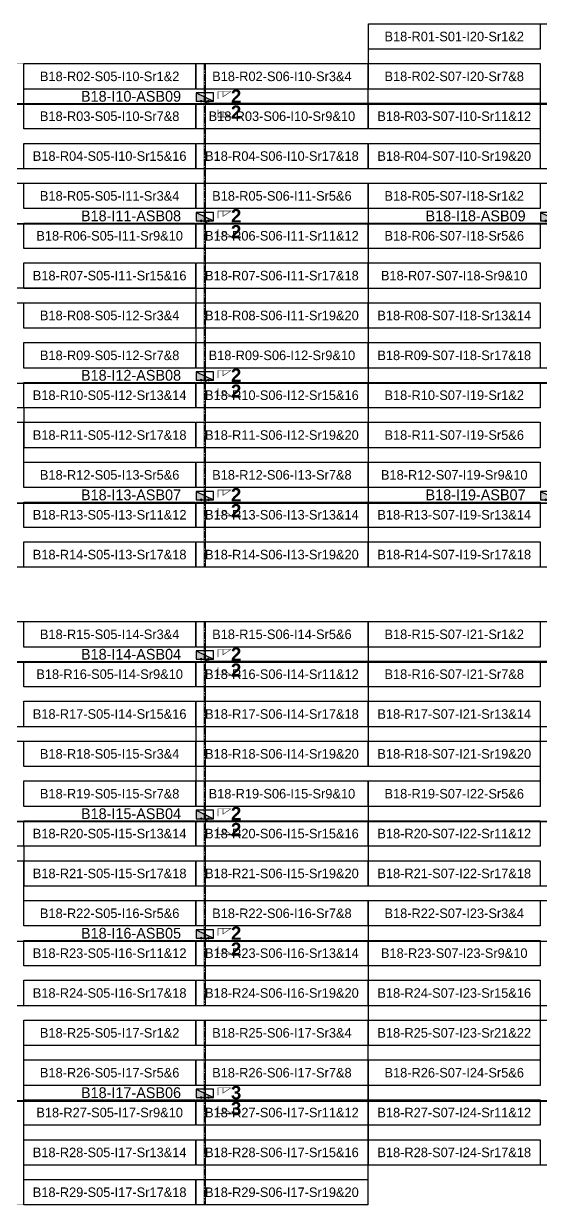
# Model space of a CAD drawing. Header units: metres. Extents: x 530603 to 531186, y 2673567 to 2673789.
# Drawn here: x 530732.3 to 530829.5, y 2673566.7 to 2673789.1 of the extents above; entities that cross this region are included whole.
import ezdxf
from ezdxf.enums import TextEntityAlignment as Align

# ---------------------------------------------------------------- set-up
doc = ezdxf.new("R2010")
doc.units = ezdxf.units.M
doc.linetypes.add('CENTER', pattern=[2, 1.25, -0.25, 0.25, -0.25])
doc.layers.add('Boundary-12.5 MW Block', color=6, linetype='Continuous', lineweight=9)
doc.layers.add('PILE', color=1, linetype='Continuous', lineweight=15)
for name, color, linetype in [('DC Trench BL-17', 40, 'Continuous'), ('E-Inverter Grouping', 2, 'Continuous'), ('Inverter Block-18', 7, 'Continuous'), ('LT Cable(AG) INV to LT Panel BL-18', 2, 'Continuous'), ('Messenger Wire-Block-18 (Master Path)', 30, 'Continuous'), ('Messenger Wire-Block-18 (MW Path)', 191, 'Continuous'), ('MMS Table Block-18', 8, 'Continuous'), ('Plan Line - DC BL-18', 40, 'Continuous'), ('Section Marking BL-18', 2, 'Continuous')]:
    doc.layers.add(name, color=color, linetype=linetype)
doc.styles.add('BoldTextStyle', font='arialbd.ttf')
doc.styles.get("Standard").update_dxf_attribs({"font": 'Adani Regular.ttf'})

# ---------------------------------------------------------------- blocks, each defined once
blk = doc.blocks.new('MMS Table (32.292 x 4.788)')
at = {"color": 0}
blk.add_lwpolyline([(0, -0.002), (0, 4.786), (32.292, 4.786), (32.292, -0.002)], close=True, dxfattribs=at)
at = {"color": 7}
blk.add_attdef('ID1', text='', height=1.8, dxfattribs=at).set_placement((16.146, 2.392), align=Align.MIDDLE_CENTER)
blk = doc.blocks.new('Inverter Block')
h = blk.add_hatch(color=0)
h.dxf.hatch_style = 1
h.paths.add_polyline_path([(-1.46, 2.27), (-1.46, 0.85), (1.46, 0.85)])
at = {"color": 0}
blk.add_lwpolyline([(1.46, 2.27), (-1.46, 2.27), (-1.46, 0.85), (1.46, 0.85)], close=True, dxfattribs=at)
blk.add_lwpolyline([(-1.46, 2.27), (1.46, 0.85)], dxfattribs=at)
at = {"layer": 'PILE'}
for centre in [(-0.61, 0.85), (0.61, 0.85)]:
    blk.add_circle(centre, 0.156, dxfattribs=at)
at = {"color": 7}
blk.add_attdef('ID', (-1.46, 3.01), '', height=1.8, dxfattribs=at)

msp = doc.modelspace()

# ---------------------------------------------------------------- linework, layer by layer
at = {"layer": 'Boundary-12.5 MW Block', "const_width": 0.05}
msp.add_lwpolyline([(530602.78, 2673781.58), (530797.14, 2673781.58), (530797.14, 2673789.08), (531185.74, 2673789.08), (531185.74, 2673574.29), (530797.04, 2673574.29), (530797.04, 2673566.79), (530602.78, 2673566.79)], close=True, dxfattribs=at)
at = {"layer": 'DC Trench BL-17', "color": 40, "const_width": 0.15}
for points in [[(530766.53, 2673781.58), (530766.23, 2673781.58), (530766.23, 2673686.79), (530766.53, 2673686.79)], [(530766.53, 2673676.58), (530766.23, 2673676.58), (530766.23, 2673604.29), (530766.53, 2673604.29)], [(530766.53, 2673601.58), (530766.23, 2673601.58), (530766.23, 2673566.79), (530766.53, 2673566.79)]]:
    msp.add_lwpolyline(points, close=True, dxfattribs=at)
at = {"layer": 'E-Inverter Grouping', "color": 3}
for points in [[(530894.21, 2673761.79), (530829.53, 2673761.79), (530829.53, 2673776.79), (530797.14, 2673776.79), (530797.14, 2673789.08), (530894.21, 2673789.08)], [(530699.96, 2673761.79), (530699.96, 2673774.08), (530732.35, 2673774.08), (530732.35, 2673781.58), (530797.04, 2673781.58), (530797.04, 2673774.08), (530829.43, 2673774.08), (530829.43, 2673761.79)], [(530797.09, 2673731.79), (530764.79, 2673731.79), (530764.79, 2673739.29), (530700.01, 2673739.29), (530700.01, 2673759.08), (530797.09, 2673759.08)], [(530861.82, 2673724.29), (530797.14, 2673724.29), (530797.14, 2673759.08), (530861.82, 2673759.08)], [(530764.69, 2673729.08), (530797.09, 2673729.08), (530797.09, 2673709.29), (530732.4, 2673709.29), (530732.4, 2673716.79), (530700.01, 2673716.79), (530700.01, 2673736.58), (530764.69, 2673736.58)], [(530861.82, 2673686.79), (530797.14, 2673686.79), (530797.14, 2673721.58), (530861.82, 2673721.58)], [(530700.01, 2673714.08), (530732.3, 2673714.08), (530732.3, 2673706.58), (530797.09, 2673706.58), (530797.09, 2673686.79), (530700.01, 2673686.79)], [(530797.09, 2673649.29), (530764.79, 2673649.29), (530764.79, 2673656.79), (530700.01, 2673656.79), (530700.01, 2673676.58), (530797.09, 2673676.58)], [(530894.21, 2673676.58), (530894.21, 2673656.79), (530829.43, 2673656.79), (530829.43, 2673649.29), (530797.14, 2673649.29), (530797.14, 2673676.58)], [(530764.69, 2673646.58), (530797.09, 2673646.58), (530797.09, 2673626.79), (530732.4, 2673626.79), (530732.4, 2673634.29), (530700.01, 2673634.29), (530700.01, 2673654.08), (530764.69, 2673654.08)], [(530829.53, 2673646.58), (530829.53, 2673654.08), (530894.21, 2673654.08), (530894.21, 2673634.29), (530861.82, 2673634.29), (530861.82, 2673626.79), (530797.14, 2673626.79), (530797.14, 2673646.58)], [(530700.01, 2673631.58), (530732.3, 2673631.58), (530732.3, 2673624.08), (530797.09, 2673624.08), (530797.09, 2673604.29), (530700.01, 2673604.29)], [(530797.04, 2673566.79), (530732.35, 2673566.79), (530732.35, 2673601.58), (530797.04, 2673601.58)]]:
    msp.add_lwpolyline(points, close=True, dxfattribs=at)
at = {"layer": 'E-Inverter Grouping'}
for points in [[(530861.92, 2673624.08), (530861.92, 2673631.58), (530894.21, 2673631.58), (530894.21, 2673604.29), (530829.43, 2673604.29), (530829.43, 2673596.79), (530797.14, 2673596.79), (530797.14, 2673624.08)], [(530894.21, 2673574.29), (530797.14, 2673574.29), (530797.14, 2673594.08), (530829.53, 2673594.08), (530829.53, 2673601.58), (530894.21, 2673601.58)]]:
    msp.add_lwpolyline(points, close=True, dxfattribs=at)
at = {"layer": 'LT Cable(AG) INV to LT Panel BL-18'}
for points in [[(530884.97, 2673709.3), (530884.5, 2673709.3, -0.171201), (530883.93, 2673709.5), (530882.69, 2673710.5, 0.171201), (530882.13, 2673710.7), (530876.15, 2673710.7, -0.414214), (530875.25, 2673711.6), (530875.25, 2673722.54, -0.012655), (530875.25, 2673722.58), (530875.31, 2673723.72, 0.012655), (530875.31, 2673723.77), (530875.31, 2673773.12, 0.414214), (530874.41, 2673774.02), (530670.11, 2673774.02, -0.414214), (530669.21, 2673774.92), (530669.21, 2673775.19)], [(530884.97, 2673709.33), (530884.5, 2673709.33, -0.171201), (530883.93, 2673709.53), (530882.69, 2673710.52, 0.171201), (530882.13, 2673710.72), (530876.18, 2673710.72, -0.414214), (530875.28, 2673711.62), (530875.28, 2673722.54, -0.012655), (530875.28, 2673722.58), (530875.34, 2673723.72, 0.012655), (530875.34, 2673723.77), (530875.34, 2673773.15, 0.414214), (530874.44, 2673774.05), (530767.28, 2673774.05, -0.414214), (530766.38, 2673774.95), (530766.38, 2673775.19)], [(530886.96, 2673709.23), (530884.5, 2673709.23, -0.171201), (530883.93, 2673709.43), (530882.69, 2673710.42, 0.171201), (530882.13, 2673710.62), (530876.08, 2673710.62, -0.414214), (530875.18, 2673711.52), (530875.18, 2673722.54, -0.012655), (530875.18, 2673722.59), (530875.24, 2673723.72, 0.012655), (530875.24, 2673723.77), (530875.24, 2673750.55, 0.414214), (530874.34, 2673751.45), (530670.11, 2673751.45, -0.414214), (530669.21, 2673752.35), (530669.21, 2673752.69)], [(530886.96, 2673709.25), (530884.5, 2673709.25, -0.171201), (530883.93, 2673709.45), (530882.69, 2673710.45, 0.171201), (530882.13, 2673710.65), (530876.1, 2673710.65, -0.414214), (530875.2, 2673711.55), (530875.2, 2673722.54, -0.012655), (530875.2, 2673722.58), (530875.26, 2673723.72, 0.012655), (530875.26, 2673723.77), (530875.26, 2673750.57, 0.414214), (530874.36, 2673751.47), (530767.28, 2673751.47, -0.414214), (530766.38, 2673752.37), (530766.38, 2673752.69)], [(530886.96, 2673709.18), (530884.5, 2673709.18, -0.171201), (530883.93, 2673709.38), (530882.69, 2673710.37, 0.171201), (530882.13, 2673710.57), (530876.03, 2673710.57, -0.414214), (530875.13, 2673711.47), (530875.13, 2673722.54, -0.012655), (530875.13, 2673722.59), (530875.19, 2673723.73, 0.012655), (530875.19, 2673723.77), (530875.19, 2673728, 0.414214), (530874.29, 2673728.9), (530861.05, 2673728.9, 0.414214), (530860.15, 2673728), (530860.15, 2673722.3, -0.414214), (530859.25, 2673721.4), (530670.11, 2673721.4, -0.414214), (530669.21, 2673722.3), (530669.21, 2673722.69)], [(530889.12, 2673709.1), (530884.5, 2673709.1, -0.171201), (530883.93, 2673709.3), (530882.69, 2673710.3, 0.171201), (530882.13, 2673710.5), (530875.95, 2673710.5, -0.414214), (530875.05, 2673711.4), (530875.05, 2673722.54, -0.012655), (530875.05, 2673722.59), (530875.11, 2673723.73, 0.012655), (530875.11, 2673723.77), (530875.11, 2673727.92, 0.414214), (530874.21, 2673728.82), (530861.12, 2673728.82, 0.414214), (530860.22, 2673727.92), (530860.22, 2673699.72, -0.414214), (530859.32, 2673698.82), (530670.11, 2673698.82, -0.414214), (530669.21, 2673699.72), (530669.21, 2673700.19)], [(530886.96, 2673709.2), (530884.5, 2673709.2, -0.171201), (530883.93, 2673709.4), (530882.69, 2673710.4, 0.171201), (530882.13, 2673710.6), (530876.05, 2673710.6, -0.414214), (530875.15, 2673711.5), (530875.15, 2673722.54, -0.012655), (530875.15, 2673722.59), (530875.21, 2673723.72, 0.012655), (530875.21, 2673723.77), (530875.21, 2673728.02, 0.414214), (530874.31, 2673728.92), (530861.02, 2673728.92, 0.414214), (530860.12, 2673728.02), (530860.12, 2673722.32, -0.414214), (530859.22, 2673721.42), (530767.28, 2673721.42, -0.414214), (530766.38, 2673722.32), (530766.38, 2673722.69)], [(530889.12, 2673709.13), (530884.5, 2673709.13, -0.171201), (530883.93, 2673709.33), (530882.69, 2673710.32, 0.171201), (530882.13, 2673710.52), (530875.98, 2673710.52, -0.414214), (530875.08, 2673711.42), (530875.08, 2673722.54, -0.012655), (530875.08, 2673722.59), (530875.14, 2673723.73, 0.012655), (530875.14, 2673723.77), (530875.14, 2673727.95, 0.414214), (530874.24, 2673728.85), (530861.1, 2673728.85, 0.414214), (530860.2, 2673727.95), (530860.2, 2673699.75, -0.414214), (530859.3, 2673698.85), (530767.28, 2673698.85, -0.414214), (530766.38, 2673699.75), (530766.38, 2673700.19)], [(530885.99, 2673707.61), (530884.99, 2673707.61, -0.098115), (530884.65, 2673707.68), (530882.8, 2673708.44, 0.098115), (530882.45, 2673708.51), (530876.23, 2673708.51, 0.414214), (530875.33, 2673707.61), (530875.33, 2673678.4, 0.013098), (530875.33, 2673678.35), (530875.39, 2673677.25, -0.013098), (530875.39, 2673677.21), (530875.39, 2673587.17, -0.414214), (530874.49, 2673586.27), (530637.71, 2673586.27, -0.414214), (530636.81, 2673587.17), (530636.81, 2673587.69)], [(530890, 2673707.86), (530884.99, 2673707.86, -0.098115), (530884.65, 2673707.93), (530882.8, 2673708.69, 0.098115), (530882.45, 2673708.76), (530875.98, 2673708.76, 0.414214), (530875.08, 2673707.86), (530875.08, 2673678.39, 0.013098), (530875.08, 2673678.34), (530875.14, 2673677.25, -0.013098), (530875.14, 2673677.2), (530875.14, 2673669.92, -0.414214), (530874.24, 2673669.02), (530670.11, 2673669.02, -0.414214), (530669.21, 2673669.92), (530669.21, 2673670.19)], [(530890, 2673707.78), (530884.99, 2673707.78, -0.098115), (530884.65, 2673707.85), (530882.8, 2673708.62, 0.098115), (530882.45, 2673708.68), (530876.05, 2673708.68, 0.414214), (530875.15, 2673707.78), (530875.15, 2673678.39, 0.013098), (530875.15, 2673678.35), (530875.21, 2673677.25, -0.013098), (530875.21, 2673677.2), (530875.21, 2673639.85, -0.414214), (530874.31, 2673638.95), (530670.11, 2673638.95, -0.414214), (530669.21, 2673639.85), (530669.21, 2673640.19)], [(530888.06, 2673707.71), (530884.99, 2673707.71, -0.098115), (530884.65, 2673707.78), (530882.8, 2673708.54, 0.098115), (530882.45, 2673708.61), (530876.13, 2673708.61, 0.414214), (530875.23, 2673707.71), (530875.23, 2673678.39, 0.013098), (530875.23, 2673678.35), (530875.29, 2673677.25, -0.013098), (530875.29, 2673677.2), (530875.29, 2673617.27, -0.414214), (530874.39, 2673616.37), (530670.11, 2673616.37, -0.414214), (530669.21, 2673617.27), (530669.21, 2673617.69)], [(530885.99, 2673707.63), (530884.99, 2673707.63, -0.098115), (530884.65, 2673707.7), (530882.8, 2673708.47, 0.098115), (530882.45, 2673708.53), (530876.2, 2673708.53, 0.414214), (530875.3, 2673707.63), (530875.3, 2673678.4, 0.013098), (530875.3, 2673678.35), (530875.36, 2673677.25, -0.013098), (530875.36, 2673677.21), (530875.36, 2673587.2, -0.414214), (530874.46, 2673586.3), (530702.5, 2673586.3, -0.414214), (530701.6, 2673587.2), (530701.6, 2673587.69)], [(530890, 2673707.88), (530884.99, 2673707.88, -0.098115), (530884.65, 2673707.95), (530882.8, 2673708.72, 0.098115), (530882.45, 2673708.78), (530875.95, 2673708.78, 0.414214), (530875.05, 2673707.88), (530875.05, 2673678.39, 0.013098), (530875.05, 2673678.34), (530875.11, 2673677.25, -0.013098), (530875.11, 2673677.2), (530875.11, 2673669.95, -0.414214), (530874.21, 2673669.05), (530767.28, 2673669.05, -0.414214), (530766.38, 2673669.95), (530766.38, 2673670.19)], [(530890, 2673707.81), (530884.99, 2673707.81, -0.098115), (530884.65, 2673707.88), (530882.8, 2673708.64, 0.098115), (530882.45, 2673708.71), (530876.03, 2673708.71, 0.414214), (530875.13, 2673707.81), (530875.13, 2673678.39, 0.013098), (530875.13, 2673678.34), (530875.19, 2673677.25, -0.013098), (530875.19, 2673677.2), (530875.19, 2673639.87, -0.414214), (530874.29, 2673638.97), (530767.28, 2673638.97, -0.414214), (530766.38, 2673639.87), (530766.38, 2673640.19)], [(530888.06, 2673707.73), (530884.99, 2673707.73, -0.098115), (530884.65, 2673707.8), (530882.8, 2673708.57, 0.098115), (530882.45, 2673708.63), (530876.1, 2673708.63, 0.414214), (530875.2, 2673707.73), (530875.2, 2673678.39, 0.013098), (530875.2, 2673678.35), (530875.26, 2673677.25, -0.013098), (530875.26, 2673677.2), (530875.26, 2673617.3, -0.414214), (530874.36, 2673616.4), (530767.28, 2673616.4, -0.414214), (530766.38, 2673617.3), (530766.38, 2673617.69)], [(530885.99, 2673707.66), (530884.99, 2673707.66, -0.098115), (530884.65, 2673707.73), (530882.8, 2673708.49, 0.098115), (530882.45, 2673708.56), (530876.18, 2673708.56, 0.414214), (530875.28, 2673707.66), (530875.28, 2673678.4, 0.013098), (530875.28, 2673678.35), (530875.34, 2673677.25, -0.013098), (530875.34, 2673677.2), (530875.34, 2673587.22, -0.414214), (530874.44, 2673586.32), (530767.28, 2673586.32, -0.414214), (530766.38, 2673587.22), (530766.38, 2673587.69)]]:
    msp.add_lwpolyline(points, format="xyb", dxfattribs=at)
at = {"layer": 'Messenger Wire-Block-18 (Master Path)'}
for points in [[(530667.57, 2673773.94), (530875.23, 2673773.94)], [(530667.57, 2673751.44), (530875.23, 2673751.44)], [(530667.57, 2673721.44), (530860.11, 2673721.44)], [(530667.57, 2673698.94), (530860.11, 2673698.94)], [(530667.57, 2673668.94), (530875.23, 2673668.94)], [(530667.57, 2673638.94), (530875.23, 2673638.94)], [(530667.57, 2673616.44), (530875.23, 2673616.44)], [(530635.18, 2673586.44), (530875.23, 2673586.44)]]:
    msp.add_lwpolyline(points, dxfattribs=at)
at = {"layer": 'Messenger Wire-Block-18 (MW Path)', "const_width": 0.1}
for points in [[(530667.57, 2673773.94), (530875.23, 2673773.94)], [(530667.57, 2673751.44), (530875.23, 2673751.44)], [(530667.57, 2673721.44), (530860.11, 2673721.44)], [(530667.57, 2673698.94), (530860.11, 2673698.94)], [(530667.57, 2673668.94), (530875.23, 2673668.94)], [(530667.57, 2673638.94), (530875.23, 2673638.94)], [(530667.57, 2673616.44), (530875.23, 2673616.44)], [(530635.18, 2673586.44), (530875.23, 2673586.44)]]:
    msp.add_lwpolyline(points, dxfattribs=at)
at = {"layer": 'Plan Line - DC BL-18', "color": 6, "linetype": 'CENTER'}
for points in [[(530766.38, 2673781.58), (530766.38, 2673686.79)], [(530766.38, 2673676.58), (530766.38, 2673604.29)], [(530766.38, 2673601.58), (530766.38, 2673566.79)]]:
    msp.add_lwpolyline(points, dxfattribs=at)
at = {"layer": 'Section Marking BL-18', "color": 94, "lineweight": 35, "true_color": 0x00a500, "const_width": 0.1}
for points in [[(530768.88, 2673774.94), (530768.88, 2673776.33), (530771.28, 2673776.33), (530769.8, 2673775.32), (530769.8, 2673776.33)], [(530768.88, 2673772.94), (530768.88, 2673771.55), (530771.28, 2673771.55), (530769.8, 2673772.56), (530769.8, 2673771.55)], [(530768.88, 2673752.44), (530768.88, 2673753.83), (530771.28, 2673753.83), (530769.8, 2673752.82), (530769.8, 2673753.83)], [(530768.88, 2673750.44), (530768.88, 2673749.05), (530771.28, 2673749.05), (530769.8, 2673750.06), (530769.8, 2673749.05)], [(530768.88, 2673722.44), (530768.88, 2673723.83), (530771.28, 2673723.83), (530769.8, 2673722.82), (530769.8, 2673723.83)], [(530768.88, 2673720.44), (530768.88, 2673719.05), (530771.28, 2673719.05), (530769.8, 2673720.06), (530769.8, 2673719.05)], [(530768.88, 2673699.94), (530768.88, 2673701.33), (530771.28, 2673701.33), (530769.8, 2673700.32), (530769.8, 2673701.33)], [(530768.88, 2673697.94), (530768.88, 2673696.55), (530771.28, 2673696.55), (530769.8, 2673697.56), (530769.8, 2673696.55)], [(530768.88, 2673669.94), (530768.88, 2673671.33), (530771.28, 2673671.33), (530769.8, 2673670.32), (530769.8, 2673671.33)], [(530768.88, 2673667.94), (530768.88, 2673666.55), (530771.28, 2673666.55), (530769.8, 2673667.56), (530769.8, 2673666.55)], [(530768.88, 2673639.94), (530768.88, 2673641.33), (530771.28, 2673641.33), (530769.8, 2673640.32), (530769.8, 2673641.33)], [(530768.88, 2673637.94), (530768.88, 2673636.55), (530771.28, 2673636.55), (530769.8, 2673637.56), (530769.8, 2673636.55)], [(530768.88, 2673617.44), (530768.88, 2673618.83), (530771.28, 2673618.83), (530769.8, 2673617.82), (530769.8, 2673618.83)], [(530768.88, 2673615.44), (530768.88, 2673614.05), (530771.28, 2673614.05), (530769.8, 2673615.06), (530769.8, 2673614.05)], [(530768.88, 2673587.44), (530768.88, 2673588.83), (530771.28, 2673588.83), (530769.8, 2673587.82), (530769.8, 2673588.83)], [(530768.88, 2673585.44), (530768.88, 2673584.05), (530771.28, 2673584.05), (530769.8, 2673585.06), (530769.8, 2673584.05)]]:
    msp.add_lwpolyline(points, dxfattribs=at)

# ---------------------------------------------------------------- block references
at = {"layer": 'Inverter Block-18'}
ref = msp.add_blockref('Inverter Block', (530766.38, 2673773.53), dxfattribs=dict(at, xscale=1.124999999976148, yscale=1.124999999976148, zscale=1.124999999976148))
ref.add_attrib('ID', 'B18-I10-ASB09', (530743.11, 2673774.41), dxfattribs={"layer": '0', "color": 7, "height": 2.025})
ref = msp.add_blockref('Inverter Block', (530766.38, 2673751.03), dxfattribs=dict(at, xscale=1.124999999976148, yscale=1.124999999976148, zscale=1.124999999976148))
ref.add_attrib('ID', 'B18-I11-ASB08', (530743.11, 2673751.91), dxfattribs={"layer": '0', "color": 7, "height": 2.025})
ref = msp.add_blockref('Inverter Block', (530831.17, 2673751.03), dxfattribs=dict(at, xscale=1.124999999976148, yscale=1.124999999976148, zscale=1.124999999976148))
ref.add_attrib('ID', 'B18-I18-ASB09', (530807.89, 2673751.91), dxfattribs={"layer": '0', "color": 7, "height": 2.025})
ref = msp.add_blockref('Inverter Block', (530766.38, 2673721.03), dxfattribs=dict(at, xscale=1.124999999976148, yscale=1.124999999976148, zscale=1.124999999976148))
ref.add_attrib('ID', 'B18-I12-ASB08', (530743.11, 2673721.91), dxfattribs={"layer": '0', "color": 7, "height": 2.025})
ref = msp.add_blockref('Inverter Block', (530766.38, 2673698.53), dxfattribs=dict(at, xscale=1.124999999976148, yscale=1.124999999976148, zscale=1.124999999976148))
ref.add_attrib('ID', 'B18-I13-ASB07', (530743.11, 2673699.41), dxfattribs={"layer": '0', "color": 7, "height": 2.025})
ref = msp.add_blockref('Inverter Block', (530831.17, 2673698.53), dxfattribs=dict(at, xscale=1.124999999976148, yscale=1.124999999976148, zscale=1.124999999976148))
ref.add_attrib('ID', 'B18-I19-ASB07', (530807.89, 2673699.41), dxfattribs={"layer": '0', "color": 7, "height": 2.025})
ref = msp.add_blockref('Inverter Block', (530766.38, 2673668.53), dxfattribs=dict(at, xscale=1.124999999976148, yscale=1.124999999976148, zscale=1.124999999976148))
ref.add_attrib('ID', 'B18-I14-ASB04', (530743.11, 2673669.41), dxfattribs={"layer": '0', "color": 7, "height": 2.025})
ref = msp.add_blockref('Inverter Block', (530766.38, 2673638.53), dxfattribs=dict(at, xscale=1.124999999976148, yscale=1.124999999976148, zscale=1.124999999976148))
ref.add_attrib('ID', 'B18-I15-ASB04', (530743.11, 2673639.41), dxfattribs={"layer": '0', "color": 7, "height": 2.025})
ref = msp.add_blockref('Inverter Block', (530766.38, 2673616.03), dxfattribs=dict(at, xscale=1.124999999976148, yscale=1.124999999976148, zscale=1.124999999976148))
ref.add_attrib('ID', 'B18-I16-ASB05', (530743.11, 2673616.91), dxfattribs={"layer": '0', "color": 7, "height": 2.025})
ref = msp.add_blockref('Inverter Block', (530766.38, 2673586.03), dxfattribs=dict(at, xscale=1.124999999976148, yscale=1.124999999976148, zscale=1.124999999976148))
ref.add_attrib('ID', 'B18-I17-ASB06', (530743.11, 2673586.91), dxfattribs={"layer": '0', "color": 7, "height": 2.025})
at = {"layer": 'MMS Table Block-18'}
for p, values in [((530797.14, 2673784.29), {'ID1': 'B18-R01-S01-I20-Sr1&2'}), ((530732.35, 2673776.79), {'ID1': 'B18-R02-S05-I10-Sr1&2'}), ((530764.74, 2673776.79), {'ID1': 'B18-R02-S06-I10-Sr3&4'}), ((530797.14, 2673776.79), {'ID1': 'B18-R02-S07-I20-Sr7&8'}), ((530732.35, 2673769.29), {'ID1': 'B18-R03-S05-I10-Sr7&8'}), ((530764.74, 2673769.29), {'ID1': 'B18-R03-S06-I10-Sr9&10'}), ((530797.14, 2673769.29), {'ID1': 'B18-R03-S07-I10-Sr11&12'}), ((530732.35, 2673761.79), {'ID1': 'B18-R04-S05-I10-Sr15&16'}), ((530764.74, 2673761.79), {'ID1': 'B18-R04-S06-I10-Sr17&18'}), ((530797.14, 2673761.79), {'ID1': 'B18-R04-S07-I10-Sr19&20'}), ((530732.35, 2673754.29), {'ID1': 'B18-R05-S05-I11-Sr3&4'}), ((530764.74, 2673754.29), {'ID1': 'B18-R05-S06-I11-Sr5&6'}), ((530797.14, 2673754.29), {'ID1': 'B18-R05-S07-I18-Sr1&2'}), ((530732.35, 2673746.79), {'ID1': 'B18-R06-S05-I11-Sr9&10'}), ((530764.74, 2673746.79), {'ID1': 'B18-R06-S06-I11-Sr11&12'}), ((530797.14, 2673746.79), {'ID1': 'B18-R06-S07-I18-Sr5&6'}), ((530732.35, 2673739.29), {'ID1': 'B18-R07-S05-I11-Sr15&16'}), ((530764.74, 2673739.29), {'ID1': 'B18-R07-S06-I11-Sr17&18'}), ((530797.14, 2673739.29), {'ID1': 'B18-R07-S07-I18-Sr9&10'}), ((530732.35, 2673731.79), {'ID1': 'B18-R08-S05-I12-Sr3&4'}), ((530764.74, 2673731.79), {'ID1': 'B18-R08-S06-I11-Sr19&20'}), ((530797.14, 2673731.79), {'ID1': 'B18-R08-S07-I18-Sr13&14'}), ((530732.35, 2673724.29), {'ID1': 'B18-R09-S05-I12-Sr7&8'}), ((530764.74, 2673724.29), {'ID1': 'B18-R09-S06-I12-Sr9&10'}), ((530797.14, 2673724.29), {'ID1': 'B18-R09-S07-I18-Sr17&18'}), ((530732.35, 2673716.79), {'ID1': 'B18-R10-S05-I12-Sr13&14'}), ((530764.74, 2673716.79), {'ID1': 'B18-R10-S06-I12-Sr15&16'}), ((530797.14, 2673716.79), {'ID1': 'B18-R10-S07-I19-Sr1&2'}), ((530732.35, 2673709.29), {'ID1': 'B18-R11-S05-I12-Sr17&18'}), ((530764.74, 2673709.29), {'ID1': 'B18-R11-S06-I12-Sr19&20'}), ((530797.14, 2673709.29), {'ID1': 'B18-R11-S07-I19-Sr5&6'}), ((530732.35, 2673701.79), {'ID1': 'B18-R12-S05-I13-Sr5&6'}), ((530764.74, 2673701.79), {'ID1': 'B18-R12-S06-I13-Sr7&8'}), ((530797.14, 2673701.79), {'ID1': 'B18-R12-S07-I19-Sr9&10'}), ((530732.35, 2673694.29), {'ID1': 'B18-R13-S05-I13-Sr11&12'}), ((530764.74, 2673694.29), {'ID1': 'B18-R13-S06-I13-Sr13&14'}), ((530797.14, 2673694.29), {'ID1': 'B18-R13-S07-I19-Sr13&14'}), ((530732.35, 2673686.79), {'ID1': 'B18-R14-S05-I13-Sr17&18'}), ((530764.74, 2673686.79), {'ID1': 'B18-R14-S06-I13-Sr19&20'}), ((530797.14, 2673686.79), {'ID1': 'B18-R14-S07-I19-Sr17&18'}), ((530732.35, 2673671.79), {'ID1': 'B18-R15-S05-I14-Sr3&4'}), ((530764.74, 2673671.79), {'ID1': 'B18-R15-S06-I14-Sr5&6'}), ((530797.14, 2673671.79), {'ID1': 'B18-R15-S07-I21-Sr1&2'}), ((530732.35, 2673664.29), {'ID1': 'B18-R16-S05-I14-Sr9&10'}), ((530764.74, 2673664.29), {'ID1': 'B18-R16-S06-I14-Sr11&12'}), ((530797.14, 2673664.29), {'ID1': 'B18-R16-S07-I21-Sr7&8'}), ((530732.35, 2673656.79), {'ID1': 'B18-R17-S05-I14-Sr15&16'}), ((530764.74, 2673656.79), {'ID1': 'B18-R17-S06-I14-Sr17&18'}), ((530797.14, 2673656.79), {'ID1': 'B18-R17-S07-I21-Sr13&14'}), ((530732.35, 2673649.29), {'ID1': 'B18-R18-S05-I15-Sr3&4'}), ((530764.74, 2673649.29), {'ID1': 'B18-R18-S06-I14-Sr19&20'}), ((530797.14, 2673649.29), {'ID1': 'B18-R18-S07-I21-Sr19&20'}), ((530732.35, 2673641.79), {'ID1': 'B18-R19-S05-I15-Sr7&8'}), ((530764.74, 2673641.79), {'ID1': 'B18-R19-S06-I15-Sr9&10'}), ((530797.14, 2673641.79), {'ID1': 'B18-R19-S07-I22-Sr5&6'}), ((530732.35, 2673634.29), {'ID1': 'B18-R20-S05-I15-Sr13&14'}), ((530764.74, 2673634.29), {'ID1': 'B18-R20-S06-I15-Sr15&16'}), ((530797.14, 2673634.29), {'ID1': 'B18-R20-S07-I22-Sr11&12'}), ((530732.35, 2673626.79), {'ID1': 'B18-R21-S05-I15-Sr17&18'}), ((530764.74, 2673626.79), {'ID1': 'B18-R21-S06-I15-Sr19&20'}), ((530797.14, 2673626.79), {'ID1': 'B18-R21-S07-I22-Sr17&18'}), ((530732.35, 2673619.29), {'ID1': 'B18-R22-S05-I16-Sr5&6'}), ((530764.74, 2673619.29), {'ID1': 'B18-R22-S06-I16-Sr7&8'}), ((530797.14, 2673619.29), {'ID1': 'B18-R22-S07-I23-Sr3&4'}), ((530732.35, 2673611.79), {'ID1': 'B18-R23-S05-I16-Sr11&12'}), ((530764.74, 2673611.79), {'ID1': 'B18-R23-S06-I16-Sr13&14'}), ((530797.14, 2673611.79), {'ID1': 'B18-R23-S07-I23-Sr9&10'}), ((530732.35, 2673604.29), {'ID1': 'B18-R24-S05-I16-Sr17&18'}), ((530764.74, 2673604.29), {'ID1': 'B18-R24-S06-I16-Sr19&20'}), ((530797.14, 2673604.29), {'ID1': 'B18-R24-S07-I23-Sr15&16'}), ((530732.35, 2673596.79), {'ID1': 'B18-R25-S05-I17-Sr1&2'}), ((530764.74, 2673596.79), {'ID1': 'B18-R25-S06-I17-Sr3&4'}), ((530797.14, 2673596.79), {'ID1': 'B18-R25-S07-I23-Sr21&22'}), ((530732.35, 2673589.29), {'ID1': 'B18-R26-S05-I17-Sr5&6'}), ((530764.74, 2673589.29), {'ID1': 'B18-R26-S06-I17-Sr7&8'}), ((530797.14, 2673589.29), {'ID1': 'B18-R26-S07-I24-Sr5&6'}), ((530732.35, 2673581.79), {'ID1': 'B18-R27-S05-I17-Sr9&10'}), ((530764.74, 2673581.79), {'ID1': 'B18-R27-S06-I17-Sr11&12'}), ((530797.14, 2673581.79), {'ID1': 'B18-R27-S07-I24-Sr11&12'}), ((530732.35, 2673574.29), {'ID1': 'B18-R28-S05-I17-Sr13&14'}), ((530764.74, 2673574.29), {'ID1': 'B18-R28-S06-I17-Sr15&16'}), ((530797.14, 2673574.29), {'ID1': 'B18-R28-S07-I24-Sr17&18'}), ((530732.35, 2673566.79), {'ID1': 'B18-R29-S05-I17-Sr17&18'}), ((530764.74, 2673566.79), {'ID1': 'B18-R29-S06-I17-Sr19&20'})]:
    msp.add_blockref('MMS Table (32.292 x 4.788)', p, dxfattribs=at).add_auto_attribs(values)

# ---------------------------------------------------------------- texts
at = {"layer": 'Section Marking BL-18', "color": 94, "true_color": 0x00a500, "style": 'BoldTextStyle'}
for s, p in [('2', (530772.28, 2673775.44)), ('2', (530772.28, 2673772.44)), ('2', (530772.28, 2673752.94)), ('2', (530772.28, 2673749.94)), ('2', (530772.28, 2673722.94)), ('2', (530772.28, 2673719.94)), ('2', (530772.28, 2673700.44)), ('2', (530772.28, 2673697.44)), ('2', (530772.28, 2673670.44)), ('2', (530772.28, 2673667.44)), ('2', (530772.28, 2673640.44)), ('2', (530772.28, 2673637.44)), ('2', (530772.28, 2673617.94)), ('2', (530772.28, 2673614.94)), ('3', (530772.28, 2673587.94)), ('3', (530772.28, 2673584.94))]:
    msp.add_text(s, height=2.5, dxfattribs=at).set_placement(p, align=Align.MIDDLE_CENTER)

doc.saveas('drawing.dxf')
